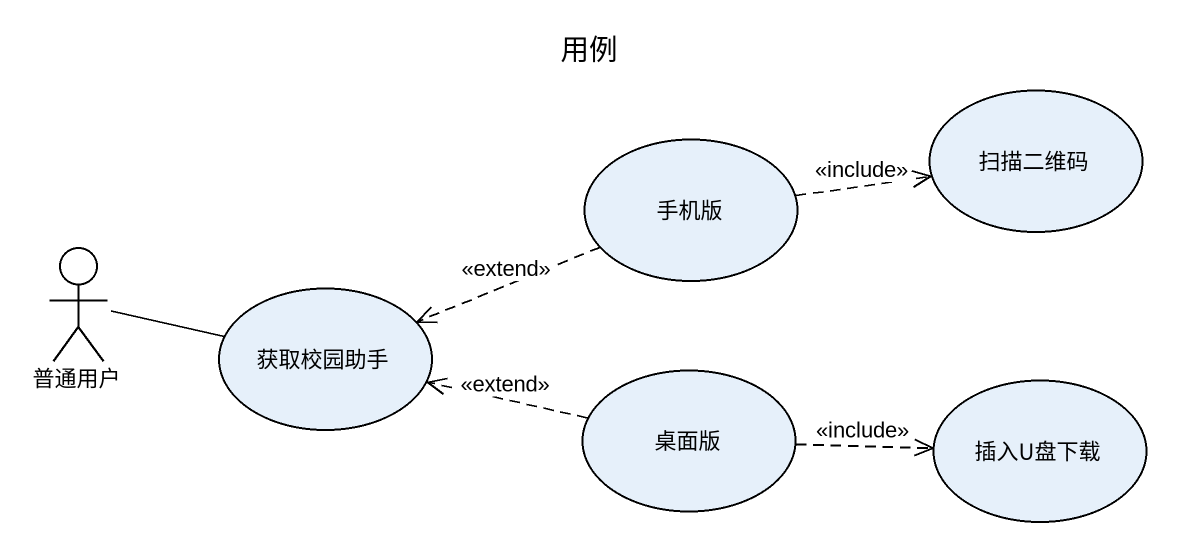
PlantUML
@startuml
title 用例
usecase 扫描二维码
usecase 手机版
actor 普通用户
usecase 获取校园助手
usecase 桌面版
usecase 插入U盘下载
手机版 .right.> 扫描二维码 : <<include>>
手机版 .left.> 获取校园助手 : <<extend>>
普通用户 -right- 获取校园助手
桌面版 .left.> 获取校园助手 : <<extend>>
桌面版 .right.> 插入U盘下载 : <<include>>
@enduml
